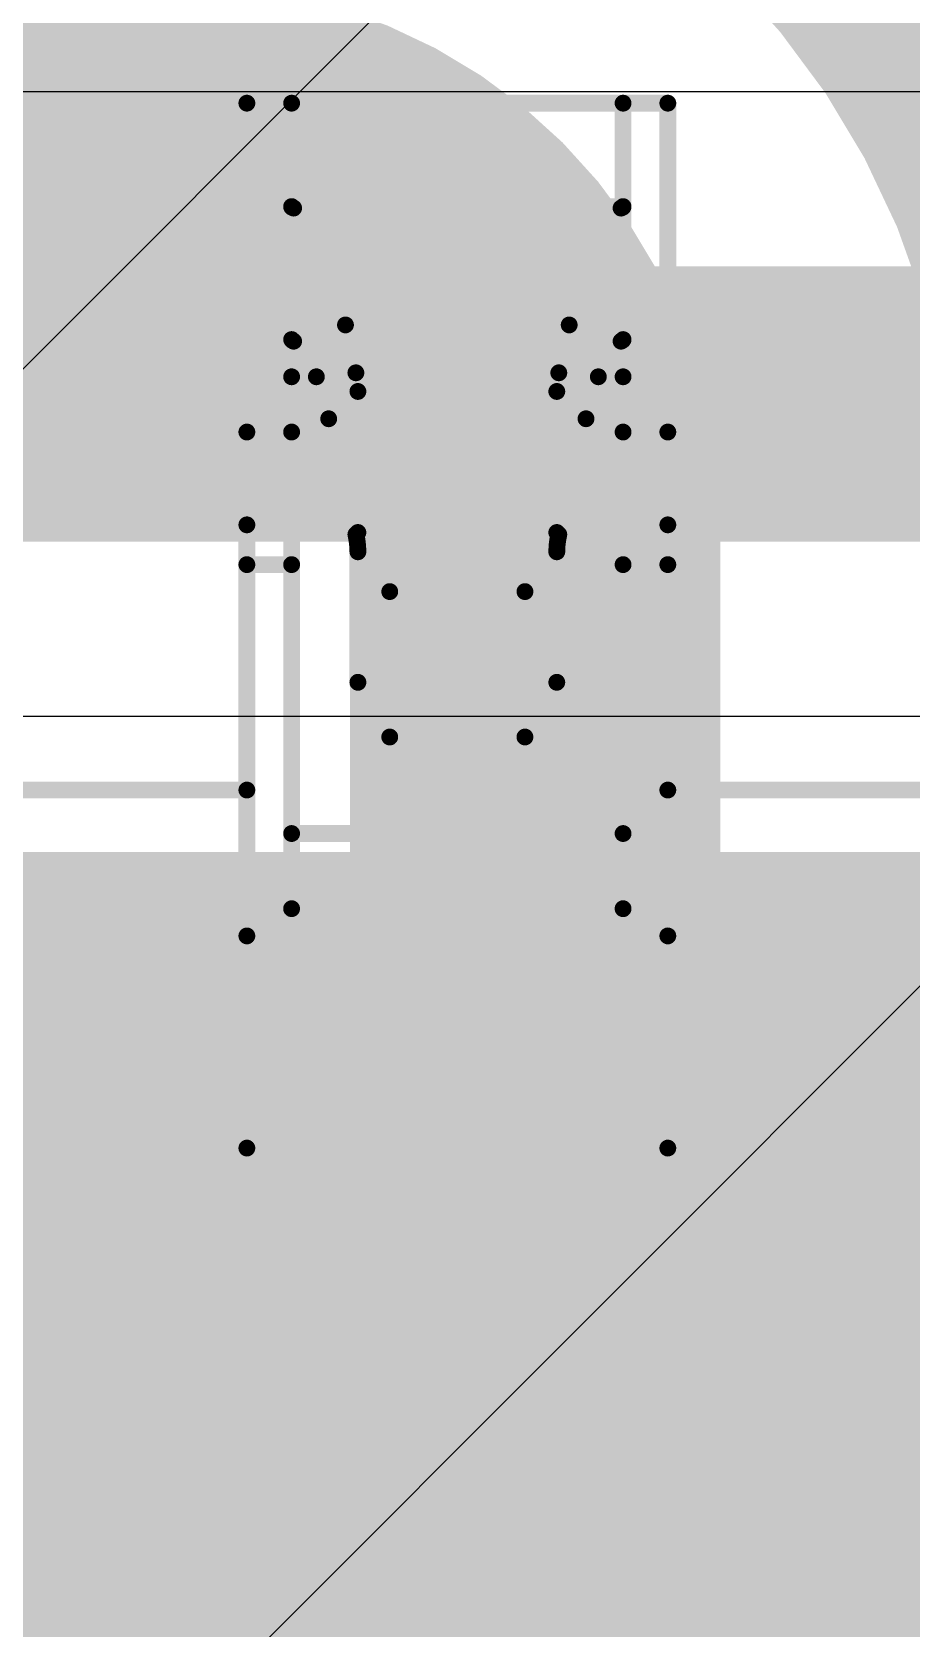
# Model space of a CAD drawing. Header units: inches. Extents: x -6 to 5433, y -4 to 5447.
# Drawn here: x 19.054 to 19.717, y 28.693 to 29.897 of the extents above; entities that cross this region are included whole.
import ezdxf

# ---------------------------------------------------------------- set-up
doc = ezdxf.new("R2010")
doc.units = ezdxf.units.IN
for name, color, linetype in [('Bottom Layer', 5, 'Continuous'), ('Bottom Solder', 6, 'Continuous'), ('Ground', 16, 'Continuous'), ('Mechanical 4', 56, 'Continuous'), ('Top Layer', 1, 'Continuous'), ('Top Paste', 8, 'Continuous'), ('Top Solder', 216, 'Continuous')]:
    doc.layers.add(name, color=color, linetype=linetype)

msp = doc.modelspace()

# ---------------------------------------------------------------- hatches: boundary and pattern name
at = {"layer": 'Top Layer'}
msp.add_hatch(color=1, dxfattribs=at).paths.add_polyline_path([(20.83559968, 28.53674633), (16.13559892, 28.53674633), (16.13559892, 29.17674759), (20.83559968, 29.17674759)])
at = {"layer": 'Top Paste'}
msp.add_hatch(color=8, dxfattribs=at).paths.add_polyline_path([(20.83559968, 28.53674633), (16.13559892, 28.53674633), (16.13559892, 29.17674759), (20.83559968, 29.17674759)])
at = {"layer": 'Top Solder'}
msp.add_hatch(color=216, dxfattribs=at).paths.add_polyline_path([(20.93719968, 28.43514633), (16.03399892, 28.43514633), (16.03399892, 29.27834759), (20.93719968, 29.27834759)])

# ---------------------------------------------------------------- linework, layer by layer
at = {"layer": 'Bottom Layer'}
for points in [[(18.44298064, 29.52592774, 0.2794, 0.2794, -0.9999999999999999), (19.89078064, 29.52592774, 0.2794, 0.2794, 0)], [(18.90018064, 29.52592774, 0.2794, 0.2794, -0.9999999999999999), (19.43358064, 29.52592774, 0.2794, 0.2794, 0)], [(19.43358064, 28.52852054, 0.2794, 0.2794, 0), (19.43358064, 29.52592774, 0.2794, 0.2794, 0)]]:
    msp.add_lwpolyline(points, format="xyseb", dxfattribs=at)
msp.add_lwpolyline([(19.36373064, 29.52592774, 0.1397, 0.1397, 1), (19.50343064, 29.52592774, 0.1397, 0.1397, 1)], format="xyseb", close=True, dxfattribs=at)
msp.add_lwpolyline([(19.36373064, 29.52592774, 0.1397, 0.1397, 1), (19.50343064, 29.52592774, 0.1397, 0.1397, 1)], format="xyseb", close=True, dxfattribs=at)
at = {"layer": 'Bottom Solder'}
for p in [(10.716133, 20.16101632), (13.15442632, 23.74523064)]:
    msp.add_line(p, (5432.852131479999, 5447.49311058), dxfattribs=at)
at = {"layer": 'Ground'}
for p, q in [((21.26014544, 29.85137794), (8.86425456, 29.85137794)), ((8.9617296, 29.38073118), (21.16267294, 29.38073118))]:
    msp.add_line(p, q, dxfattribs=at)
msp.add_lwpolyline([(8.86425456, 29.61605456, 0.2076069, 0.2076069, 0), (21.26014544, 29.61605456, 0.2076069, 0.2076069, 0)], format="xyseb", dxfattribs=at)
at = {"layer": 'Mechanical 4'}
for points in [[(19.2161541, 29.84294514, 0.0127, 0.0127, 0), (19.5336541, 29.84294514, 0.0127, 0.0127, 0)], [(19.2161541, 29.0549457, 0.0127, 0.0127, 0), (19.2161541, 29.84294514, 0.0127, 0.0127, 0)], [(19.24990562, 29.23548127999999, 0.0127, 0.0127, 0), (19.24990562, 29.84294514, 0.0127, 0.0127, 0)], [(19.49990512, 29.23548127999999, 0.0127, 0.0127, 0), (19.49990512, 29.84294514, 0.0127, 0.0127, 0)], [(19.5336541, 29.0549457, 0.0127, 0.0127, 0), (19.5336541, 29.84294514, 0.0127, 0.0127, 0)], [(19.2499996, 29.764609, 0.0127, 0.0127, -0.03260548547861698), (19.24990308, 29.76474616, 0.0127, 0.0127, 0)], [(19.24990562, 29.76494682, 0.0127, 0.0127, 0), (19.49990512, 29.76494682, 0.0127, 0.0127, 0)], [(19.25007072, 29.76453788, 0.0127, 0.0127, -0.0282875940101286), (19.25000214, 29.764609, 0.0127, 0.0127, 0)], [(19.2501647, 29.76445914, 0.0127, 0.0127, -0.02675080199464957), (19.25007072, 29.76453788, 0.0127, 0.0127, 0)], [(19.25028916, 29.76437278, 0.0127, 0.0127, -0.02199381130293829), (19.2501647, 29.76445914, 0.0127, 0.0127, 0)], [(19.2504568, 29.76427626, 0.0127, 0.0127, -0.01668692782932394), (19.25028916, 29.76437278, 0.0127, 0.0127, 0)], [(19.25066, 29.76416958, 0.0127, 0.0127, -0.00937556202355268), (19.25045426, 29.76427626, 0.0127, 0.0127, 0)], [(19.25089876, 29.76405528, 0.0127, 0.0127, -0.005205298991348914), (19.25066, 29.76416704, 0.0127, 0.0127, 0)], [(19.25089876, 29.76405528, 0.0127, 0.0127, 0), (19.2511553, 29.7639359, 0.0127, 0.0127, 0)], [(19.2511553, 29.7639359, 0.0127, 0.0127, 0), (19.25142454, 29.76381652, 0.0127, 0.0127, 0)], [(19.25142454, 29.66343572, 0.0127, 0.0127, 0), (19.25142454, 29.76381652, 0.0127, 0.0127, 0)], [(19.25142454, 29.76381652, 0.0127, 0.0127, -0.1798941776662689), (19.29053292, 29.67571154, 0.0127, 0.0127, 0)], [(19.45927782, 29.67571154, 0.0127, 0.0127, -0.1798941776662689), (19.4983862, 29.76381652, 0.0127, 0.0127, 0)], [(19.4983862, 29.76381652, 0.0127, 0.0127, 0), (19.49889674, 29.76405274, 0.0127, 0.0127, 0)], [(19.4983862, 29.66343572, 0.0127, 0.0127, 0), (19.4983862, 29.76381652, 0.0127, 0.0127, 0)], [(19.49889674, 29.76405274, 0.0127, 0.0127, 0), (19.49913296, 29.7641645, 0.0127, 0.0127, 0)], [(19.49934378, 29.76427118, 0.0127, 0.0127, -0.007070259581178132), (19.49913296, 29.7641645, 0.0127, 0.0127, 0)], [(19.49951904, 29.76437024, 0.0127, 0.0127, -0.01220881844220695), (19.49934124, 29.76427118, 0.0127, 0.0127, 0)], [(19.49966128, 29.76446168, 0.0127, 0.0127, -0.02261982994642953), (19.49952158, 29.76437024, 0.0127, 0.0127, 0)], [(19.4997578, 29.76454042, 0.0127, 0.0127, -0.03188108953093462), (19.49965874, 29.76446168, 0.0127, 0.0127, 0)], [(19.49982384, 29.76461408, 0.0127, 0.0127, -0.03744577963983843), (19.4997578, 29.76454042, 0.0127, 0.0127, 0)], [(19.49986956, 29.76468012, 0.0127, 0.0127, -0.03268866417689672), (19.49982384, 29.76461154, 0.0127, 0.0127, 0)], [(19.49990258, 29.76474616, 0.0127, 0.0127, -0.01323434474273337), (19.49986702, 29.76468012, 0.0127, 0.0127, 0)], [(19.29053292, 29.67571154, 0.0127, 0.0127, 0), (19.45927782, 29.67571154, 0.0127, 0.0127, 0)], [(19.29053292, 29.67571154, 0.0127, 0.0127, 0), (19.2983866, 29.6396156, 0.0127, 0.0127, 0)], [(19.45142414, 29.6396156, 0.0127, 0.0127, 0), (19.45927782, 29.67571154, 0.0127, 0.0127, 0)], [(19.25000214, 29.6644949, 0.0127, 0.0127, -0.02859692928332328), (19.24990308, 29.66467777999999, 0.0127, 0.0127, 0)], [(19.2501647, 29.66429678, 0.0127, 0.0127, -0.05432141863203186), (19.25000468, 29.66449744, 0.0127, 0.0127, 0)], [(19.25028916, 29.6641774, 0.0127, 0.0127, -0.02338615135480356), (19.2501647, 29.66429424, 0.0127, 0.0127, 0)], [(19.25045426, 29.66405294, 0.0127, 0.0127, -0.0185623060426229), (19.25028916, 29.66417994, 0.0127, 0.0127, 0)], [(19.25066, 29.66390816, 0.0127, 0.0127, -0.01073692511290409), (19.25045426, 29.6640504, 0.0127, 0.0127, 0)], [(19.25089876, 29.66375576, 0.0127, 0.0127, -0.006054831000728934), (19.25066254, 29.66390816, 0.0127, 0.0127, 0)], [(19.25089876, 29.6637583, 0.0127, 0.0127, 0), (19.2511553, 29.66359828, 0.0127, 0.0127, 0)], [(19.2511553, 29.66359828, 0.0127, 0.0127, 0), (19.25142454, 29.66343572, 0.0127, 0.0127, 0)], [(19.25142454, 29.66343826, 0.0127, 0.0127, -0.1625908253546253), (19.27786594, 29.6049446, 0.0127, 0.0127, 0)], [(19.4719448, 29.6049446, 0.0127, 0.0127, -0.1625908253546254), (19.4983862, 29.66343826, 0.0127, 0.0127, 0)], [(19.4983862, 29.66343572, 0.0127, 0.0127, 0), (19.49889674, 29.66375322, 0.0127, 0.0127, 0)], [(19.49913296, 29.66390308, 0.0127, 0.0127, -0.004820614338456292), (19.49889674, 29.66375322, 0.0127, 0.0127, 0)], [(19.49934124, 29.66404532, 0.0127, 0.0127, -0.00811995886967443), (19.49913042, 29.66390308, 0.0127, 0.0127, 0)], [(19.49951904, 29.66418248, 0.0127, 0.0127, -0.01372913839149503), (19.49934124, 29.66404786, 0.0127, 0.0127, 0)], [(19.49965874, 29.66429932, 0.0127, 0.0127, -0.02446216597229117), (19.49952158, 29.66417994, 0.0127, 0.0127, 0)], [(19.4997578, 29.664406, 0.0127, 0.0127, -0.03231853508440622), (19.49965874, 29.66429932, 0.0127, 0.0127, 0)], [(19.49982384, 29.66450252, 0.0127, 0.0127, -0.03504148001189223), (19.4997578, 29.664406, 0.0127, 0.0127, 0)], [(19.49986956, 29.66459142, 0.0127, 0.0127, -0.02840446143050653), (19.49982384, 29.66450252, 0.0127, 0.0127, 0)], [(19.49990512, 29.66467524, 0.0127, 0.0127, -0.01102179317559939), (19.49986956, 29.66458888, 0.0127, 0.0127, 0)], [(19.24990562, 29.63661078, 0.0127, 0.0127, 0), (19.268567, 29.63661078, 0.0127, 0.0127, 0)], [(19.2983866, 29.5176575, 0.0127, 0.0127, 0), (19.2983866, 29.6396156, 0.0127, 0.0127, 0)], [(19.2983866, 29.6396156, 0.0127, 0.0127, -0.05365795323520316), (19.29990552, 29.625544, 0.0127, 0.0127, 0)], [(19.44990522, 29.625544, 0.0127, 0.0127, -0.05365795323520318), (19.45142414, 29.6396156, 0.0127, 0.0127, 0)], [(19.45142414, 29.5176575, 0.0127, 0.0127, 0), (19.45142414, 29.6396156, 0.0127, 0.0127, 0)], [(19.48124374, 29.63661078, 0.0127, 0.0127, 0), (19.49990512, 29.63661078, 0.0127, 0.0127, 0)], [(19.29990552, 29.40619468, 0.0127, 0.0127, 0), (19.29990552, 29.625544, 0.0127, 0.0127, 0)], [(19.44990522, 29.40619468, 0.0127, 0.0127, 0), (19.44990522, 29.625544, 0.0127, 0.0127, 0)], [(19.2161541, 29.59494462, 0.0127, 0.0127, 0), (19.24990562, 29.59494462, 0.0127, 0.0127, 0)], [(19.2778634, 29.60494714, 0.0127, 0.0127, 0), (19.2983866, 29.5176575, 0.0127, 0.0127, 0)], [(19.45142414, 29.5176575, 0.0127, 0.0127, 0), (19.4719448, 29.60494714, 0.0127, 0.0127, 0)], [(19.49990512, 29.59494462, 0.0127, 0.0127, 0), (19.5336541, 29.59494462, 0.0127, 0.0127, 0)], [(18.8986541, 29.52494476, 0.0127, 0.0127, 0), (19.2161541, 29.52494476, 0.0127, 0.0127, 0)], [(19.5336541, 29.52494476, 0.0127, 0.0127, 0), (19.8511541, 29.52494476, 0.0127, 0.0127, 0)], [(19.2983866, 29.5176575, 0.0127, 0.0127, -0.05786387190151768), (19.29990552, 29.50463492, 0.0127, 0.0127, 0)], [(19.3239136, 29.47460704, 0.0127, 0.0127, -0.2374801051855862), (19.29990552, 29.51917896, 0.0127, 0.0127, 0)], [(19.44990522, 29.51917896, 0.0127, 0.0127, -0.2374801051860468), (19.42589714, 29.47460704, 0.0127, 0.0127, 0)], [(19.44990522, 29.50463492, 0.0127, 0.0127, -0.05786387190108001), (19.45142414, 29.5176575, 0.0127, 0.0127, 0)], [(19.2161541, 29.49494482, 0.0127, 0.0127, 0), (19.24990562, 29.49494482, 0.0127, 0.0127, 0)], [(19.49990512, 29.49494482, 0.0127, 0.0127, 0), (19.5336541, 29.49494482, 0.0127, 0.0127, 0)], [(19.32391614, 29.47460704, 0.0127, 0.0127, 0), (19.4258946, 29.47460704, 0.0127, 0.0127, 0)], [(19.32391614, 29.36494508, 0.0127, 0.0127, 0), (19.32391614, 29.47460704, 0.0127, 0.0127, 0)], [(19.4258946, 29.36494508, 0.0127, 0.0127, 0), (19.4258946, 29.47460704, 0.0127, 0.0127, 0)], [(19.3239136, 29.36494762, 0.0127, 0.0127, -0.2473774779353231), (19.29990552, 29.40619722, 0.0127, 0.0127, 0)], [(19.44990522, 29.40619722, 0.0127, 0.0127, -0.2473774779353234), (19.42589714, 29.36494762, 0.0127, 0.0127, 0)], [(19.32391614, 29.36494508, 0.0127, 0.0127, 0), (19.4258946, 29.36494508, 0.0127, 0.0127, 0)], [(18.8986541, 29.32494516, 0.0127, 0.0127, 0), (19.2161541, 29.32494516, 0.0127, 0.0127, 0)], [(19.5336541, 29.32494516, 0.0127, 0.0127, 0), (19.8511541, 29.32494516, 0.0127, 0.0127, 0)], [(19.24990562, 29.29215376, 0.0127, 0.0127, 0), (19.49990512, 29.29215376, 0.0127, 0.0127, 0)], [(19.24990562, 29.23548127999999, 0.0127, 0.0127, 0), (19.49990512, 29.23548127999999, 0.0127, 0.0127, 0)], [(19.2161541, 29.21494538, 0.0127, 0.0127, 0), (19.5336541, 29.21494538, 0.0127, 0.0127, 0)], [(19.2161541, 29.0549457, 0.0127, 0.0127, 0), (19.5336541, 29.0549457, 0.0127, 0.0127, 0)]]:
    msp.add_lwpolyline(points, format="xyseb", dxfattribs=at)
for points in [[(19.2129791, 29.84294514, 0.00635, 0.00635, 1), (19.2193291, 29.84294514, 0.00635, 0.00635, 1)], [(19.2129791, 29.84294514, 0.00635, 0.00635, 1), (19.2193291, 29.84294514, 0.00635, 0.00635, 1)], [(19.24673062, 29.84294514, 0.00635, 0.00635, 1), (19.25308062, 29.84294514, 0.00635, 0.00635, 1)], [(19.49673012, 29.84294514, 0.00635, 0.00635, 1), (19.50308012, 29.84294514, 0.00635, 0.00635, 1)], [(19.5304791, 29.84294514, 0.00635, 0.00635, 1), (19.5368291, 29.84294514, 0.00635, 0.00635, 1)], [(19.5304791, 29.84294514, 0.00635, 0.00635, 1), (19.5368291, 29.84294514, 0.00635, 0.00635, 1)], [(19.24672808, 29.76474616, 0.00635, 0.00635, 1), (19.25307808, 29.76474616, 0.00635, 0.00635, 1)], [(19.24673062, 29.76494682, 0.00635, 0.00635, 1), (19.25308062, 29.76494682, 0.00635, 0.00635, 1)], [(19.2468246, 29.764609, 0.00635, 0.00635, 1), (19.2531746, 29.764609, 0.00635, 0.00635, 1)], [(19.24682714, 29.764609, 0.00635, 0.00635, 1), (19.25317714, 29.764609, 0.00635, 0.00635, 1)], [(19.24689572, 29.76453788, 0.00635, 0.00635, 1), (19.25324572, 29.76453788, 0.00635, 0.00635, 1)], [(19.24689572, 29.76453788, 0.00635, 0.00635, 1), (19.25324572, 29.76453788, 0.00635, 0.00635, 1)], [(19.2469897, 29.76445914, 0.00635, 0.00635, 1), (19.2533397, 29.76445914, 0.00635, 0.00635, 1)], [(19.2469897, 29.76445914, 0.00635, 0.00635, 1), (19.2533397, 29.76445914, 0.00635, 0.00635, 1)], [(19.24711416, 29.76437278, 0.00635, 0.00635, 1), (19.25346416, 29.76437278, 0.00635, 0.00635, 1)], [(19.24711416, 29.76437278, 0.00635, 0.00635, 1), (19.25346416, 29.76437278, 0.00635, 0.00635, 1)], [(19.24727926, 29.76427626, 0.00635, 0.00635, 1), (19.25362926, 29.76427626, 0.00635, 0.00635, 1)], [(19.2472818, 29.76427626, 0.00635, 0.00635, 1), (19.2536318, 29.76427626, 0.00635, 0.00635, 1)], [(19.247485, 29.76416958, 0.00635, 0.00635, 1), (19.253835, 29.76416958, 0.00635, 0.00635, 1)], [(19.247485, 29.76416704, 0.00635, 0.00635, 1), (19.253835, 29.76416704, 0.00635, 0.00635, 1)], [(19.24772376, 29.76405528, 0.00635, 0.00635, 1), (19.25407376, 29.76405528, 0.00635, 0.00635, 1)], [(19.24772376, 29.76405528, 0.00635, 0.00635, 1), (19.25407376, 29.76405528, 0.00635, 0.00635, 1)], [(19.2479803, 29.7639359, 0.00635, 0.00635, 1), (19.2543303, 29.7639359, 0.00635, 0.00635, 1)], [(19.2479803, 29.7639359, 0.00635, 0.00635, 1), (19.2543303, 29.7639359, 0.00635, 0.00635, 1)], [(19.24824954, 29.76381652, 0.00635, 0.00635, 1), (19.25459954, 29.76381652, 0.00635, 0.00635, 1)], [(19.24824954, 29.76381652, 0.00635, 0.00635, 1), (19.25459954, 29.76381652, 0.00635, 0.00635, 1)], [(19.24824954, 29.76381652, 0.00635, 0.00635, 1), (19.25459954, 29.76381652, 0.00635, 0.00635, 1)], [(19.4952112, 29.76381652, 0.00635, 0.00635, 1), (19.5015612, 29.76381652, 0.00635, 0.00635, 1)], [(19.4952112, 29.76381652, 0.00635, 0.00635, 1), (19.5015612, 29.76381652, 0.00635, 0.00635, 1)], [(19.4952112, 29.76381652, 0.00635, 0.00635, 1), (19.5015612, 29.76381652, 0.00635, 0.00635, 1)], [(19.49572174, 29.76405274, 0.00635, 0.00635, 1), (19.50207174, 29.76405274, 0.00635, 0.00635, 1)], [(19.49572174, 29.76405274, 0.00635, 0.00635, 1), (19.50207174, 29.76405274, 0.00635, 0.00635, 1)], [(19.49595796, 29.7641645, 0.00635, 0.00635, 1), (19.50230796, 29.7641645, 0.00635, 0.00635, 1)], [(19.49595796, 29.7641645, 0.00635, 0.00635, 1), (19.50230796, 29.7641645, 0.00635, 0.00635, 1)], [(19.49616624, 29.76427118, 0.00635, 0.00635, 1), (19.50251624, 29.76427118, 0.00635, 0.00635, 1)], [(19.49616878, 29.76427118, 0.00635, 0.00635, 1), (19.50251878, 29.76427118, 0.00635, 0.00635, 1)], [(19.49634404, 29.76437024, 0.00635, 0.00635, 1), (19.50269404, 29.76437024, 0.00635, 0.00635, 1)], [(19.49634658, 29.76437024, 0.00635, 0.00635, 1), (19.50269658, 29.76437024, 0.00635, 0.00635, 1)], [(19.49648374, 29.76446168, 0.00635, 0.00635, 1), (19.50283374, 29.76446168, 0.00635, 0.00635, 1)], [(19.49648628, 29.76446168, 0.00635, 0.00635, 1), (19.50283628, 29.76446168, 0.00635, 0.00635, 1)], [(19.4965828, 29.76454042, 0.00635, 0.00635, 1), (19.5029328, 29.76454042, 0.00635, 0.00635, 1)], [(19.4965828, 29.76454042, 0.00635, 0.00635, 1), (19.5029328, 29.76454042, 0.00635, 0.00635, 1)], [(19.49664884, 29.76461408, 0.00635, 0.00635, 1), (19.50299884, 29.76461408, 0.00635, 0.00635, 1)], [(19.49664884, 29.76461154, 0.00635, 0.00635, 1), (19.50299884, 29.76461154, 0.00635, 0.00635, 1)], [(19.49669202, 29.76468012, 0.00635, 0.00635, 1), (19.50304202, 29.76468012, 0.00635, 0.00635, 1)], [(19.49669456, 29.76468012, 0.00635, 0.00635, 1), (19.50304456, 29.76468012, 0.00635, 0.00635, 1)], [(19.49672758, 29.76474616, 0.00635, 0.00635, 1), (19.50307758, 29.76474616, 0.00635, 0.00635, 1)], [(19.49673012, 29.76494682, 0.00635, 0.00635, 1), (19.50308012, 29.76494682, 0.00635, 0.00635, 1)], [(19.28735792, 29.67571154, 0.00635, 0.00635, 1), (19.29370792, 29.67571154, 0.00635, 0.00635, 1)], [(19.28735792, 29.67571154, 0.00635, 0.00635, 1), (19.29370792, 29.67571154, 0.00635, 0.00635, 1)], [(19.28735792, 29.67571154, 0.00635, 0.00635, 1), (19.29370792, 29.67571154, 0.00635, 0.00635, 1)], [(19.45610282, 29.67571154, 0.00635, 0.00635, 1), (19.46245282, 29.67571154, 0.00635, 0.00635, 1)], [(19.45610282, 29.67571154, 0.00635, 0.00635, 1), (19.46245282, 29.67571154, 0.00635, 0.00635, 1)], [(19.45610282, 29.67571154, 0.00635, 0.00635, 1), (19.46245282, 29.67571154, 0.00635, 0.00635, 1)], [(19.24672808, 29.66467777999999, 0.00635, 0.00635, 1), (19.25307808, 29.66467777999999, 0.00635, 0.00635, 1)], [(19.24682714, 29.6644949, 0.00635, 0.00635, 1), (19.25317714, 29.6644949, 0.00635, 0.00635, 1)], [(19.24682968, 29.66449744, 0.00635, 0.00635, 1), (19.25317968, 29.66449744, 0.00635, 0.00635, 1)], [(19.2469897, 29.66429678, 0.00635, 0.00635, 1), (19.2533397, 29.66429678, 0.00635, 0.00635, 1)], [(19.2469897, 29.66429424, 0.00635, 0.00635, 1), (19.2533397, 29.66429424, 0.00635, 0.00635, 1)], [(19.24711416, 29.66417994, 0.00635, 0.00635, 1), (19.25346416, 29.66417994, 0.00635, 0.00635, 1)], [(19.24711416, 29.6641774, 0.00635, 0.00635, 1), (19.25346416, 29.6641774, 0.00635, 0.00635, 1)], [(19.24727926, 29.66405294, 0.00635, 0.00635, 1), (19.25362926, 29.66405294, 0.00635, 0.00635, 1)], [(19.24727926, 29.6640504, 0.00635, 0.00635, 1), (19.25362926, 29.6640504, 0.00635, 0.00635, 1)], [(19.247485, 29.66390816, 0.00635, 0.00635, 1), (19.253835, 29.66390816, 0.00635, 0.00635, 1)], [(19.24748754, 29.66390816, 0.00635, 0.00635, 1), (19.25383754, 29.66390816, 0.00635, 0.00635, 1)], [(19.24772376, 29.6637583, 0.00635, 0.00635, 1), (19.25407376, 29.6637583, 0.00635, 0.00635, 1)], [(19.24772376, 29.66375576, 0.00635, 0.00635, 1), (19.25407376, 29.66375576, 0.00635, 0.00635, 1)], [(19.2479803, 29.66359828, 0.00635, 0.00635, 1), (19.2543303, 29.66359828, 0.00635, 0.00635, 1)], [(19.2479803, 29.66359828, 0.00635, 0.00635, 1), (19.2543303, 29.66359828, 0.00635, 0.00635, 1)], [(19.24824954, 29.66343826, 0.00635, 0.00635, 1), (19.25459954, 29.66343826, 0.00635, 0.00635, 1)], [(19.24824954, 29.66343572, 0.00635, 0.00635, 1), (19.25459954, 29.66343572, 0.00635, 0.00635, 1)], [(19.24824954, 29.66343572, 0.00635, 0.00635, 1), (19.25459954, 29.66343572, 0.00635, 0.00635, 1)], [(19.4952112, 29.66343826, 0.00635, 0.00635, 1), (19.5015612, 29.66343826, 0.00635, 0.00635, 1)], [(19.4952112, 29.66343572, 0.00635, 0.00635, 1), (19.5015612, 29.66343572, 0.00635, 0.00635, 1)], [(19.4952112, 29.66343572, 0.00635, 0.00635, 1), (19.5015612, 29.66343572, 0.00635, 0.00635, 1)], [(19.49572174, 29.66375322, 0.00635, 0.00635, 1), (19.50207174, 29.66375322, 0.00635, 0.00635, 1)], [(19.49572174, 29.66375322, 0.00635, 0.00635, 1), (19.50207174, 29.66375322, 0.00635, 0.00635, 1)], [(19.49595542, 29.66390308, 0.00635, 0.00635, 1), (19.50230542, 29.66390308, 0.00635, 0.00635, 1)], [(19.49595796, 29.66390308, 0.00635, 0.00635, 1), (19.50230796, 29.66390308, 0.00635, 0.00635, 1)], [(19.49616624, 29.66404786, 0.00635, 0.00635, 1), (19.50251624, 29.66404786, 0.00635, 0.00635, 1)], [(19.49616624, 29.66404532, 0.00635, 0.00635, 1), (19.50251624, 29.66404532, 0.00635, 0.00635, 1)], [(19.49634404, 29.66418248, 0.00635, 0.00635, 1), (19.50269404, 29.66418248, 0.00635, 0.00635, 1)], [(19.49634658, 29.66417994, 0.00635, 0.00635, 1), (19.50269658, 29.66417994, 0.00635, 0.00635, 1)], [(19.49648374, 29.66429932, 0.00635, 0.00635, 1), (19.50283374, 29.66429932, 0.00635, 0.00635, 1)], [(19.49648374, 29.66429932, 0.00635, 0.00635, 1), (19.50283374, 29.66429932, 0.00635, 0.00635, 1)], [(19.4965828, 29.664406, 0.00635, 0.00635, 1), (19.5029328, 29.664406, 0.00635, 0.00635, 1)], [(19.4965828, 29.664406, 0.00635, 0.00635, 1), (19.5029328, 29.664406, 0.00635, 0.00635, 1)], [(19.49664884, 29.66450252, 0.00635, 0.00635, 1), (19.50299884, 29.66450252, 0.00635, 0.00635, 1)], [(19.49664884, 29.66450252, 0.00635, 0.00635, 1), (19.50299884, 29.66450252, 0.00635, 0.00635, 1)], [(19.49669456, 29.66459142, 0.00635, 0.00635, 1), (19.50304456, 29.66459142, 0.00635, 0.00635, 1)], [(19.49669456, 29.66458888, 0.00635, 0.00635, 1), (19.50304456, 29.66458888, 0.00635, 0.00635, 1)], [(19.49673012, 29.66467524, 0.00635, 0.00635, 1), (19.50308012, 29.66467524, 0.00635, 0.00635, 1)], [(19.24673062, 29.63661078, 0.00635, 0.00635, 1), (19.25308062, 29.63661078, 0.00635, 0.00635, 1)], [(19.265392, 29.63661078, 0.00635, 0.00635, 1), (19.271742, 29.63661078, 0.00635, 0.00635, 1)], [(19.2952116, 29.6396156, 0.00635, 0.00635, 1), (19.3015616, 29.6396156, 0.00635, 0.00635, 1)], [(19.2952116, 29.6396156, 0.00635, 0.00635, 1), (19.3015616, 29.6396156, 0.00635, 0.00635, 1)], [(19.2952116, 29.6396156, 0.00635, 0.00635, 1), (19.3015616, 29.6396156, 0.00635, 0.00635, 1)], [(19.44824914, 29.6396156, 0.00635, 0.00635, 1), (19.45459914, 29.6396156, 0.00635, 0.00635, 1)], [(19.44824914, 29.6396156, 0.00635, 0.00635, 1), (19.45459914, 29.6396156, 0.00635, 0.00635, 1)], [(19.44824914, 29.6396156, 0.00635, 0.00635, 1), (19.45459914, 29.6396156, 0.00635, 0.00635, 1)], [(19.47806874, 29.63661078, 0.00635, 0.00635, 1), (19.48441874, 29.63661078, 0.00635, 0.00635, 1)], [(19.49673012, 29.63661078, 0.00635, 0.00635, 1), (19.50308012, 29.63661078, 0.00635, 0.00635, 1)], [(19.29673052, 29.625544, 0.00635, 0.00635, 1), (19.30308052, 29.625544, 0.00635, 0.00635, 1)], [(19.29673052, 29.625544, 0.00635, 0.00635, 1), (19.30308052, 29.625544, 0.00635, 0.00635, 1)], [(19.44673022, 29.625544, 0.00635, 0.00635, 1), (19.45308022, 29.625544, 0.00635, 0.00635, 1)], [(19.44673022, 29.625544, 0.00635, 0.00635, 1), (19.45308022, 29.625544, 0.00635, 0.00635, 1)], [(19.2129791, 29.59494462, 0.00635, 0.00635, 1), (19.2193291, 29.59494462, 0.00635, 0.00635, 1)], [(19.24673062, 29.59494462, 0.00635, 0.00635, 1), (19.25308062, 29.59494462, 0.00635, 0.00635, 1)], [(19.2746884, 29.60494714, 0.00635, 0.00635, 1), (19.2810384, 29.60494714, 0.00635, 0.00635, 1)], [(19.27469094, 29.6049446, 0.00635, 0.00635, 1), (19.28104094, 29.6049446, 0.00635, 0.00635, 1)], [(19.4687698, 29.60494714, 0.00635, 0.00635, 1), (19.4751198, 29.60494714, 0.00635, 0.00635, 1)], [(19.4687698, 29.6049446, 0.00635, 0.00635, 1), (19.4751198, 29.6049446, 0.00635, 0.00635, 1)], [(19.49673012, 29.59494462, 0.00635, 0.00635, 1), (19.50308012, 29.59494462, 0.00635, 0.00635, 1)], [(19.5304791, 29.59494462, 0.00635, 0.00635, 1), (19.5368291, 29.59494462, 0.00635, 0.00635, 1)], [(19.2129791, 29.52494476, 0.00635, 0.00635, 1), (19.2193291, 29.52494476, 0.00635, 0.00635, 1)], [(19.5304791, 29.52494476, 0.00635, 0.00635, 1), (19.5368291, 29.52494476, 0.00635, 0.00635, 1)], [(19.2952116, 29.5176575, 0.00635, 0.00635, 1), (19.3015616, 29.5176575, 0.00635, 0.00635, 1)], [(19.2952116, 29.5176575, 0.00635, 0.00635, 1), (19.3015616, 29.5176575, 0.00635, 0.00635, 1)], [(19.2952116, 29.5176575, 0.00635, 0.00635, 1), (19.3015616, 29.5176575, 0.00635, 0.00635, 1)], [(19.29673052, 29.51917896, 0.00635, 0.00635, 1), (19.30308052, 29.51917896, 0.00635, 0.00635, 1)], [(19.44673022, 29.51917896, 0.00635, 0.00635, 1), (19.45308022, 29.51917896, 0.00635, 0.00635, 1)], [(19.44824914, 29.5176575, 0.00635, 0.00635, 1), (19.45459914, 29.5176575, 0.00635, 0.00635, 1)], [(19.44824914, 29.5176575, 0.00635, 0.00635, 1), (19.45459914, 29.5176575, 0.00635, 0.00635, 1)], [(19.44824914, 29.5176575, 0.00635, 0.00635, 1), (19.45459914, 29.5176575, 0.00635, 0.00635, 1)], [(19.29673052, 29.50463492, 0.00635, 0.00635, 1), (19.30308052, 29.50463492, 0.00635, 0.00635, 1)], [(19.44673022, 29.50463492, 0.00635, 0.00635, 1), (19.45308022, 29.50463492, 0.00635, 0.00635, 1)], [(19.2129791, 29.49494482, 0.00635, 0.00635, 1), (19.2193291, 29.49494482, 0.00635, 0.00635, 1)], [(19.24673062, 29.49494482, 0.00635, 0.00635, 1), (19.25308062, 29.49494482, 0.00635, 0.00635, 1)], [(19.49673012, 29.49494482, 0.00635, 0.00635, 1), (19.50308012, 29.49494482, 0.00635, 0.00635, 1)], [(19.5304791, 29.49494482, 0.00635, 0.00635, 1), (19.5368291, 29.49494482, 0.00635, 0.00635, 1)], [(19.3207386, 29.47460704, 0.00635, 0.00635, 1), (19.3270886, 29.47460704, 0.00635, 0.00635, 1)], [(19.32074114, 29.47460704, 0.00635, 0.00635, 1), (19.32709114, 29.47460704, 0.00635, 0.00635, 1)], [(19.32074114, 29.47460704, 0.00635, 0.00635, 1), (19.32709114, 29.47460704, 0.00635, 0.00635, 1)], [(19.4227196, 29.47460704, 0.00635, 0.00635, 1), (19.4290696, 29.47460704, 0.00635, 0.00635, 1)], [(19.4227196, 29.47460704, 0.00635, 0.00635, 1), (19.4290696, 29.47460704, 0.00635, 0.00635, 1)], [(19.42272214, 29.47460704, 0.00635, 0.00635, 1), (19.42907214, 29.47460704, 0.00635, 0.00635, 1)], [(19.29673052, 29.40619722, 0.00635, 0.00635, 1), (19.30308052, 29.40619722, 0.00635, 0.00635, 1)], [(19.29673052, 29.40619468, 0.00635, 0.00635, 1), (19.30308052, 29.40619468, 0.00635, 0.00635, 1)], [(19.44673022, 29.40619722, 0.00635, 0.00635, 1), (19.45308022, 29.40619722, 0.00635, 0.00635, 1)], [(19.44673022, 29.40619468, 0.00635, 0.00635, 1), (19.45308022, 29.40619468, 0.00635, 0.00635, 1)], [(19.3207386, 29.36494762, 0.00635, 0.00635, 1), (19.3270886, 29.36494762, 0.00635, 0.00635, 1)], [(19.32074114, 29.36494508, 0.00635, 0.00635, 1), (19.32709114, 29.36494508, 0.00635, 0.00635, 1)], [(19.32074114, 29.36494508, 0.00635, 0.00635, 1), (19.32709114, 29.36494508, 0.00635, 0.00635, 1)], [(19.4227196, 29.36494508, 0.00635, 0.00635, 1), (19.4290696, 29.36494508, 0.00635, 0.00635, 1)], [(19.4227196, 29.36494508, 0.00635, 0.00635, 1), (19.4290696, 29.36494508, 0.00635, 0.00635, 1)], [(19.42272214, 29.36494762, 0.00635, 0.00635, 1), (19.42907214, 29.36494762, 0.00635, 0.00635, 1)], [(19.2129791, 29.32494516, 0.00635, 0.00635, 1), (19.2193291, 29.32494516, 0.00635, 0.00635, 1)], [(19.5304791, 29.32494516, 0.00635, 0.00635, 1), (19.5368291, 29.32494516, 0.00635, 0.00635, 1)], [(19.24673062, 29.29215376, 0.00635, 0.00635, 1), (19.25308062, 29.29215376, 0.00635, 0.00635, 1)], [(19.49673012, 29.29215376, 0.00635, 0.00635, 1), (19.50308012, 29.29215376, 0.00635, 0.00635, 1)], [(19.24673062, 29.23548127999999, 0.00635, 0.00635, 1), (19.25308062, 29.23548127999999, 0.00635, 0.00635, 1)], [(19.24673062, 29.23548127999999, 0.00635, 0.00635, 1), (19.25308062, 29.23548127999999, 0.00635, 0.00635, 1)], [(19.49673012, 29.23548127999999, 0.00635, 0.00635, 1), (19.50308012, 29.23548127999999, 0.00635, 0.00635, 1)], [(19.49673012, 29.23548127999999, 0.00635, 0.00635, 1), (19.50308012, 29.23548127999999, 0.00635, 0.00635, 1)], [(19.2129791, 29.21494538, 0.00635, 0.00635, 1), (19.2193291, 29.21494538, 0.00635, 0.00635, 1)], [(19.5304791, 29.21494538, 0.00635, 0.00635, 1), (19.5368291, 29.21494538, 0.00635, 0.00635, 1)], [(19.2129791, 29.0549457, 0.00635, 0.00635, 1), (19.2193291, 29.0549457, 0.00635, 0.00635, 1)], [(19.2129791, 29.0549457, 0.00635, 0.00635, 1), (19.2193291, 29.0549457, 0.00635, 0.00635, 1)], [(19.5304791, 29.0549457, 0.00635, 0.00635, 1), (19.5368291, 29.0549457, 0.00635, 0.00635, 1)], [(19.5304791, 29.0549457, 0.00635, 0.00635, 1), (19.5368291, 29.0549457, 0.00635, 0.00635, 1)]]:
    msp.add_lwpolyline(points, format="xyseb", close=True, dxfattribs=at)

doc.saveas('drawing.dxf')
